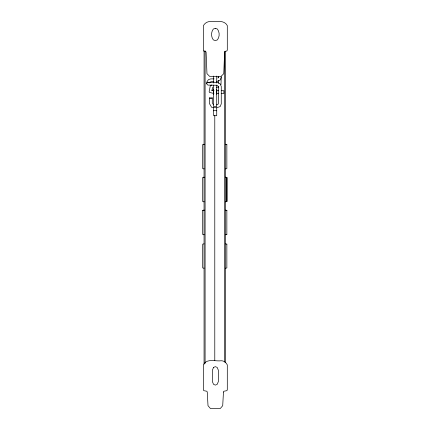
<?xml version="1.0" encoding="UTF-8"?>
<svg xmlns="http://www.w3.org/2000/svg" width="430" height="430" viewBox="0 0 430 430"><rect width="100%" height="100%" fill="white"/><g stroke="black" fill="none" stroke-linecap="round" stroke-linejoin="round"><path stroke-width="0.64" d="M204.067 364.092L204.067 268.078M204.073 243.875L202.702 244.111L202.707 267.976L204.073 268.212L204.067 234.506M204.067 210.334L204.067 201.611M204.067 177.439L204.067 168.71M204.073 144.539L204.073 51.213M213.656 107.059L213.656 115.718L216.725 115.718L216.725 107.726M216.725 85.054L216.725 106.575L213.656 106.575L213.656 85.054M213.656 83.038L213.656 76.062M216.725 83.038L216.725 76.062M218.392 77.852L218.392 76.578M218.386 83.167L218.386 80.496M221.224 76.621L220.988 84.635M213.474 104.856L212.275 102.808L212.291 97.906L209.437 97.911L209.415 103.555L211.619 107.323L216.682 107.812L220.208 106.543L221.267 103.818L221.262 86.414L220.16 83.861L217.344 82.453L207.475 82.275L209.216 82.538M212.124 90.472L212.807 87.193M217.881 78.126L218.392 76.889M221.23 77.486L220.155 80.061L216.51 81.652M216.586 104.872L218.01 104.356L218.526 103.028L218.526 86.441L218.574 87.311L217.978 85.941L216.612 85.258L207.9 85.097L206.663 83.818L207.475 82.248M209.48 82.947L210.044 82.103L211.345 81.684L213.93 81.668M212.291 97.906L211.791 98.287L210.023 98.287L209.437 97.911M211.866 84.952L210.302 85.72L209.163 91.579L209.367 92.375L213.957 93.498M225.492 168.92L226.863 168.678L226.857 144.475M225.492 234.785L226.863 234.543M202.702 210.501L204.073 210.265M225.492 268.212L226.863 267.976L226.857 244.111M216.467 87.322L218.472 86.989M214.075 78.867L210.797 78.889L208.41 79.652L206.663 82.286L206.663 83.818M204.787 51.369L205.653 51.369L206.099 52.164L206.964 73.691L209.711 76.438L221.009 76.438L223.756 73.691L224.621 52.164L225.067 51.369L226.9 50.966L227.298 50.004L227.298 25.596C223.944 19.371 215.855 22.043 210.259 21.5C207.378 21.532 204.841 23.091 203.433 25.596L203.433 50.004L203.836 50.966L204.787 51.369L203.836 50.966M216.677 90.703L218.633 90.703M221.246 90.703L223.853 90.703L223.853 93.498L221.213 93.498M216.596 93.498L218.574 93.498M225.492 243.875L226.863 244.111M225.492 210.265L226.863 210.501M225.492 144.233L226.863 144.475M225.492 210.098L226.863 210.34M211.27 90.063L214.07 90.703M226.857 210.34L226.857 234.543M225.492 51.213L225.492 177.439M225.492 201.611L225.492 362.748M224.471 51.492L224.471 362.055M216.725 89.392L216.725 94.288M216.725 110.886L216.725 110.601L213.656 110.601L213.656 110.886M214.78 115.219L214.78 360.711M213.656 89.392L213.656 94.288M205.094 50.826L205.094 363.393M225.492 177.165L225.492 201.853L226.857 201.611L226.863 177.407L225.487 177.165M226.857 177.407L226.857 201.611L226.852 177.407M223.466 392.069L222.708 405.694L220.305 408.5L210.415 408.5L208.012 405.694L207.255 392.069L206.868 391.252L203.772 390.65L203.422 389.666L203.422 364.925C206.567 357.97 215.57 361.635 221.332 360.743C224.03 360.786 226.164 362.565 227.298 364.925L227.298 389.666L226.949 390.65L223.853 391.252L223.466 392.069M213.559 367.408L212.377 370.149L212.377 381.625L213.559 384.366L215.36 385.108L217.161 384.366L218.343 381.625L218.343 370.149L217.161 367.408L215.36 366.666L213.559 367.408M215.36 28.321L213.301 29.052A9.17 9.17 0 0 0 213.301 39.877L215.36 40.603L217.419 39.877A9.17 9.17 0 0 0 217.419 29.052L215.36 28.321M204.073 144.233L202.702 144.475L202.702 168.678L204.073 168.92L204.067 144.233M204.073 177.165L202.702 177.407L202.707 201.611L204.073 201.853L204.073 177.165M204.073 210.098L202.702 210.34L202.702 234.543L204.073 234.785L204.073 210.103"/></g></svg>
